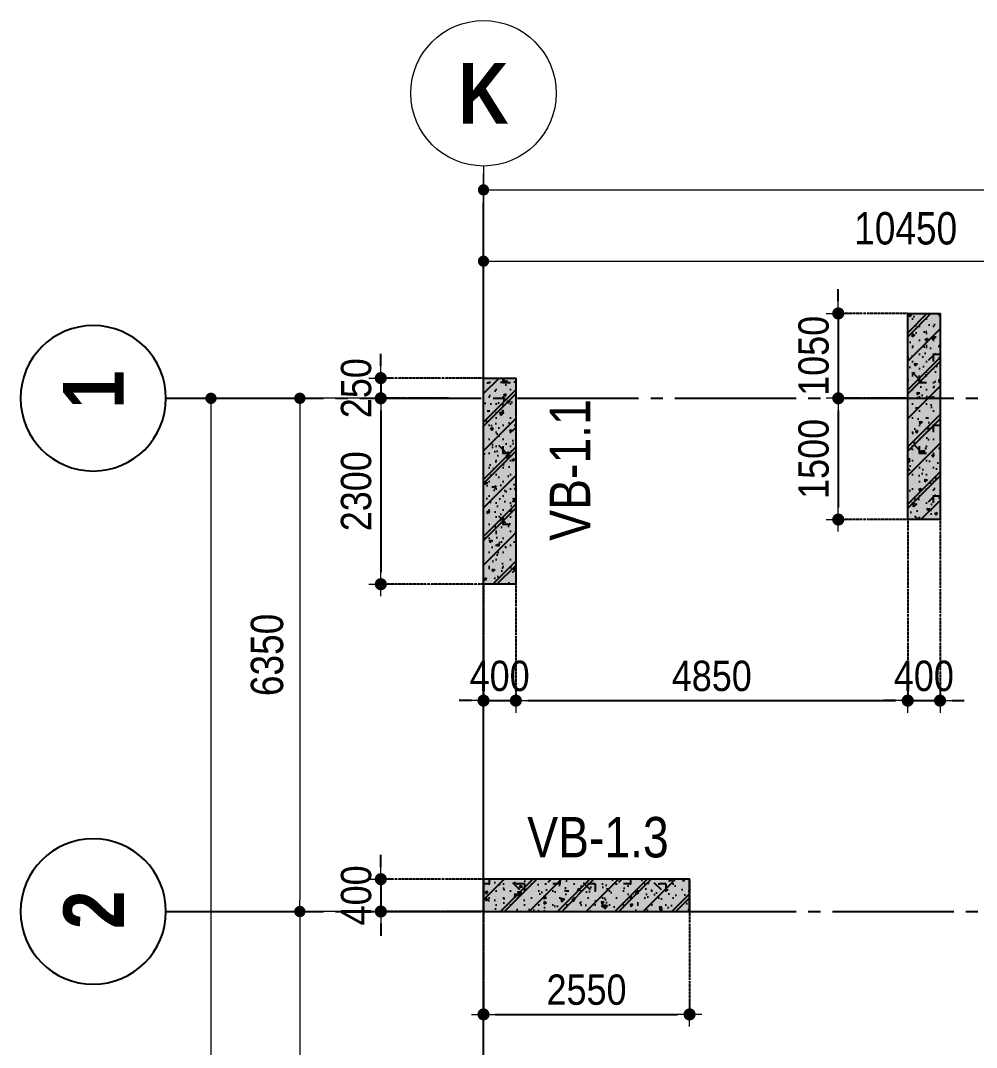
# Model space of a CAD drawing. Header units: millimetres. Extents: x -3973692 to -2843767, y 592734 to 838475.
# Drawn here: x -3277375 to -3265544, y 754199 to 766905 of the extents above; entities that cross this region are included whole.
import ezdxf
from ezdxf.enums import TextEntityAlignment as Align

# ---------------------------------------------------------------- set-up
doc = ezdxf.new("R2010")
doc.units = ezdxf.units.MM
doc.header["$MEASUREMENT"] = 0
doc.header["$PDMODE"] = 3
doc.header["$PDSIZE"] = -20
for name, pattern in [('CHG_XX_Luoi truc-Block B$0$MB_Luoi truc-150-TWB$0$Center101', [13, 10, -1, 1, -1]), ('DIVIDE2', [15.87499999999999, 6.349999999999998, -3.174999999999998, 0, -3.174999999999998, 0, -3.174999999999998]), ('HIDDEN5', [2.8375, 1.25, -1.5875])]:
    doc.linetypes.add(name, pattern=pattern)
doc.layers.get('0').update_dxf_attribs({"lineweight": 9})
doc.layers.get('Defpoints').update_dxf_attribs({"color": 10, "lineweight": 0})
for name, color, linetype, lineweight in [("'S_General_Dim_1", 1, 'Continuous', 18), ("'S_General_Divide_3 Intermediate", 3, 'DIVIDE2', 40), ('CHG_XX_Cot_Block B-T2-3$0$DBAO', 3, 'Continuous', 13), ('CHG_XX_Luoi truc-Block B$0$Dim 200', 1, 'Continuous', 5), ('TEXT', 7, 'Continuous', 15)]:
    doc.layers.add(name, color=color, linetype=linetype, lineweight=lineweight)
for name, color, linetype in [('CHG_XX_Cot_Block B-T2-3$0$mb_cot tang 4-8 twb$0$Concrete Hatch', 218, 'Continuous'), ('CHG_XX_Cot_Block B-T2-3$0$mb_cot tang 4-8 twb$0$Concrete Line', 6, 'Continuous'), ('CHG_XX_Cot_Block B-T2-3$0$mb_cot tang 4-8 twb$0$Concrete Solid', 216, 'Continuous'), ('CHG_XX_Luoi truc-Block B$0$MB_Luoi truc-150-TWB$0$Grid', 34, 'Continuous'), ('CHG_XX_Luoi truc-Block B$0$MB_Luoi truc-150-TWB$0$Grid Line', 251, 'CHG_XX_Luoi truc-Block B$0$MB_Luoi truc-150-TWB$0$Center101'), ('dim', 1, 'Continuous')]:
    doc.layers.add(name, color=color, linetype=linetype)
doc.styles.add('arial', font='arial.ttf', dxfattribs={"width": 0.85})
doc.styles.add('CHG_XX_Luoi truc-Block B$0$MB_Luoi truc-150-TWB$0$Grid A-F$0$VNI-HelveCB', font='')
doc.styles.add('CHG_XX_Luoi truc-Block B$0$Star-HelCon', font='')
doc.styles.add('TTP-HelCon', font='')
doc.styles.get('CHG_XX_Luoi truc-Block B$0$MB_Luoi truc-150-TWB$0$Grid A-F$0$VNI-HelveCB').set_extended_font_data('VNI-Helve-Condense', bold=True)
doc.styles.get('CHG_XX_Luoi truc-Block B$0$Star-HelCon').set_extended_font_data('VNI-Helve-Condense')
doc.styles.get('TTP-HelCon').set_extended_font_data('VNI-Helve-Condense')
doc.dimstyles.new('150', dxfattribs={"dimscale": 150, "dimtxt": 2.5, "dimasz": 1, "dimexe": 0, "dimexo": 0, "dimgap": 0.75, "dimtad": 1, "dimdec": 0, "dimzin": 9, "dimdsep": 46, "dimtxsty": 'arial', "dimblk1": 'DIMDOT', "dimblk2": 'DIMDOT', "dimsah": 1, "dimcen": 2, "dimdle": 3, "dimclre": 8, "dimclrt": 2, "dimadec": 0, "dimazin": 0, "dimtfac": 1, "dimtdec": 0, "dimtix": 1, "dimtmove": 2, "dimatfit": 3, "dimldrblk": 'DIMPIJL', "dimfxl": 1, "dimtvp": 1.8, "dimtolj": 1, "dimtzin": 0, "dimarcsym": 0})
doc.dimstyles.new('CHG_XX_Luoi truc-Block B$0$Dim 200', dxfattribs={"dimscale": 200, "dimtxt": 2, "dimasz": 0.7, "dimexe": 1, "dimexo": 1, "dimgap": 1, "dimtad": 1, "dimdec": 0, "dimzin": 12, "dimdsep": 46, "dimtxsty": 'CHG_XX_Luoi truc-Block B$0$Star-HelCon', "dimblk": 'CHG_XX_Luoi truc-Block B$0$_Dot', "dimcen": 1, "dimclrd": 256, "dimclre": 256, "dimclrt": 3, "dimadec": 0, "dimazin": 0, "dimtfac": 1, "dimtdec": 0, "dimtix": 1, "dimtmove": 2, "dimatfit": 3, "dimldrblk": 'CHG_XX_Luoi truc-Block B$0$HTT Arrow 30', "dimfxl": 1, "dimtolj": 1, "dimtzin": 0, "dimarcsym": 0})

# ---------------------------------------------------------------- blocks, each defined once
blk = doc.blocks.new('*U3043')
at = {"layer": 'CHG_XX_Luoi truc-Block B$0$MB_Luoi truc-150-TWB$0$Grid', "lineweight": -2}
blk.add_line((0, -3), (0, 0), dxfattribs=at)
blk.add_circle((0, -9), 6, dxfattribs=at)
at = {"layer": 'CHG_XX_Luoi truc-Block B$0$MB_Luoi truc-150-TWB$0$Grid Line'}
blk.add_line((0, 0), (0, 189), dxfattribs=at)
at = {"layer": 'CHG_XX_Luoi truc-Block B$0$MB_Luoi truc-150-TWB$0$Grid', "lineweight": -2, "style": 'CHG_XX_Luoi truc-Block B$0$MB_Luoi truc-150-TWB$0$Grid A-F$0$VNI-HelveCB'}
for tag, p in [('GRIDSUB', (0, 198)), ('GRID', (0, -9))]:
    blk.add_attdef(tag, text='', height=5, dxfattribs=at).set_placement(p, align=Align.MIDDLE)
blk = doc.blocks.new('CHG_XX_Luoi truc-Block B$0$_Dot')
at = {"color": 0, "linetype": 'ByBlock', "lineweight": -2}
blk.add_line((-0.5, 0), (-1, 0), dxfattribs=at)
at = {"color": 0, "linetype": 'ByBlock', "const_width": 0.5}
blk.add_lwpolyline([(-0.25, 0, 1), (0.25, 0, 1)], format="xyb", close=True, dxfattribs=at)
blk = doc.blocks.new('*D3047')
at = {"layer": 'CHG_XX_Luoi truc-Block B$0$Dim 200', "lineweight": -2, "transparency": 16777216}
for p, q in [((8026088.360705459, 1125780.489695714), (8026088.360705459, 1127745.146498515)), ((8036538.360705459, 1125780.489695714), (8036538.360705459, 1127745.146498515)), ((8026228.360705459, 1127545.146498515), (8036398.360705459, 1127545.146498515))]:
    blk.add_line(p, q, dxfattribs=at)
at = {"layer": 'Defpoints', "color": 0, "transparency": 16777216}
for p in [(8036538.360705459, 1127545.146498515), (8026088.360705459, 1125580.489695714), (8036538.360705459, 1125580.489695714)]:
    blk.add_point(p, dxfattribs=at)
at = {"layer": 'CHG_XX_Luoi truc-Block B$0$Dim 200', "lineweight": -2, "transparency": 16777216, "xscale": 140, "yscale": 140, "zscale": 140, "rotation": 180}
blk.add_blockref('CHG_XX_Luoi truc-Block B$0$_Dot', (8026088.360705459, 1127545.146498515), dxfattribs=at)
at = {"layer": 'CHG_XX_Luoi truc-Block B$0$Dim 200', "lineweight": -2, "transparency": 16777216, "xscale": 140, "yscale": 140, "zscale": 140}
blk.add_blockref('CHG_XX_Luoi truc-Block B$0$_Dot', (8036538.360705459, 1127545.146498515), dxfattribs=at)
at = {"layer": 'CHG_XX_Luoi truc-Block B$0$Dim 200', "color": 3, "transparency": 16777216, "insert": (8031313.360705459, 1127949.413165182), "char_height": 400, "attachment_point": 5, "style": 'CHG_XX_Luoi truc-Block B$0$Star-HelCon'}
blk.add_mtext('\\A1;10450', dxfattribs=at)
blk = doc.blocks.new('CHG_XX_Luoi truc-Block B$0$HTT Arrow 30')
blk.add_hatch(color=256).paths.add_polyline_path([(-2.5, 0.3750000000000002), (-2.5, -0.3749999999999998), (0, 0)])
at = {"color": 0, "linetype": 'ByBlock', "lineweight": -2}
for p, q in [((0, 0), (-2.5, 0.3750000000000002)), ((-2.5, -0.3749999999999998), (-2.5, 0.3750000000000002)), ((0, 0), (-2.5, -0.3749999999999998))]:
    blk.add_line(p, q, dxfattribs=at)
blk = doc.blocks.new('*D3049')
at = {"layer": 'CHG_XX_Luoi truc-Block B$0$Dim 200', "lineweight": -2, "transparency": 16777216}
for p, q in [((8026088.360705459, 1125780.489695714), (8026088.360705459, 1128627.62197251)), ((8048788.360705578, 1125780.489695714), (8048788.360705578, 1128627.62197251)), ((8026228.360705459, 1128427.62197251), (8048648.360705578, 1128427.62197251))]:
    blk.add_line(p, q, dxfattribs=at)
at = {"layer": 'Defpoints', "color": 0, "transparency": 16777216}
for p in [(8048788.360705578, 1128427.62197251), (8026088.360705459, 1125580.489695714), (8048788.360705578, 1125580.489695714)]:
    blk.add_point(p, dxfattribs=at)
at = {"layer": 'CHG_XX_Luoi truc-Block B$0$Dim 200', "lineweight": -2, "transparency": 16777216, "xscale": 140, "yscale": 140, "zscale": 140, "rotation": 180}
blk.add_blockref('CHG_XX_Luoi truc-Block B$0$_Dot', (8026088.360705459, 1128427.62197251), dxfattribs=at)
at = {"layer": 'CHG_XX_Luoi truc-Block B$0$Dim 200', "lineweight": -2, "transparency": 16777216, "xscale": 140, "yscale": 140, "zscale": 140}
blk.add_blockref('CHG_XX_Luoi truc-Block B$0$_Dot', (8048788.360705578, 1128427.62197251), dxfattribs=at)
at = {"layer": 'CHG_XX_Luoi truc-Block B$0$Dim 200', "color": 3, "transparency": 16777216, "insert": (8038860.405, 1128923.428), "char_height": 400, "attachment_point": 5, "style": 'CHG_XX_Luoi truc-Block B$0$Star-HelCon'}
blk.add_mtext('\\A1;22700', dxfattribs=at)
blk = doc.blocks.new('*D3050')
at = {"layer": 'CHG_XX_Luoi truc-Block B$0$Dim 200', "lineweight": -2, "transparency": 16777216}
for p, q in [((8025888.360698939, 1125848.634998515), (8023615.11232847, 1125848.634998515)), ((8023815.11232847, 1125708.634998515), (8023815.11232847, 1119638.634998515)), ((8025452.756119345, 1119498.634998515), (8023615.11232847, 1119498.634998515))]:
    blk.add_line(p, q, dxfattribs=at)
at = {"layer": 'Defpoints', "color": 0, "transparency": 16777216}
for p in [(8026088.360698939, 1125848.634998515), (8023815.11232847, 1119498.634998515), (8025652.756119345, 1119498.634998515)]:
    blk.add_point(p, dxfattribs=at)
at = {"layer": 'CHG_XX_Luoi truc-Block B$0$Dim 200', "lineweight": -2, "transparency": 16777216, "xscale": 140, "yscale": 140, "zscale": 140}
for p, rotation in [((8023815.11232847, 1125848.634998515), 90), ((8023815.11232847, 1119498.634998515), 270)]:
    blk.add_blockref('CHG_XX_Luoi truc-Block B$0$_Dot', p, dxfattribs=dict(at, rotation=rotation))
at = {"layer": 'CHG_XX_Luoi truc-Block B$0$Dim 200', "color": 3, "transparency": 16777216, "insert": (8023410.845661803, 1122673.634998517), "char_height": 400, "attachment_point": 5, "rotation": 90, "style": 'CHG_XX_Luoi truc-Block B$0$Star-HelCon'}
blk.add_mtext('\\A1;6350', dxfattribs=at)
blk = doc.blocks.new('*D3051')
at = {"layer": 'CHG_XX_Luoi truc-Block B$0$Dim 200', "lineweight": -2, "transparency": 16777216}
for p, q in [((8025452.756119345, 1119498.634998515), (8023615.11232847, 1119498.634998515)), ((8023815.11232847, 1119358.634998515), (8023815.11232847, 1114788.634998515)), ((8025584.807259982, 1114648.634998515), (8023615.11232847, 1114648.634998515))]:
    blk.add_line(p, q, dxfattribs=at)
at = {"layer": 'Defpoints', "color": 0, "transparency": 16777216}
for p in [(8025652.756119345, 1119498.634998515), (8023815.11232847, 1114648.634998515), (8025784.807259982, 1114648.634998515)]:
    blk.add_point(p, dxfattribs=at)
at = {"layer": 'CHG_XX_Luoi truc-Block B$0$Dim 200', "lineweight": -2, "transparency": 16777216, "xscale": 140, "yscale": 140, "zscale": 140}
for p, rotation in [((8023815.11232847, 1119498.634998515), 90), ((8023815.11232847, 1114648.634998515), 270)]:
    blk.add_blockref('CHG_XX_Luoi truc-Block B$0$_Dot', p, dxfattribs=dict(at, rotation=rotation))
at = {"layer": 'CHG_XX_Luoi truc-Block B$0$Dim 200', "color": 3, "transparency": 16777216, "insert": (8023410.845661803, 1117073.634998517), "char_height": 400, "attachment_point": 5, "rotation": 90, "style": 'CHG_XX_Luoi truc-Block B$0$Star-HelCon'}
blk.add_mtext('\\A1;4850', dxfattribs=at)
blk = doc.blocks.new('*D3045')
at = {"layer": 'CHG_XX_Luoi truc-Block B$0$Dim 200', "lineweight": -2, "transparency": 16777216}
for p, q in [((8024551.736513704, 1125848.634998515), (8022515.368761293, 1125848.634998515)), ((8022715.368761293, 1125708.634998515), (8022715.368761293, 1047588.634998515)), ((8023790.975346348, 1047448.634998515), (8022515.368761293, 1047448.634998515))]:
    blk.add_line(p, q, dxfattribs=at)
at = {"layer": 'Defpoints', "color": 0, "transparency": 16777216}
for p in [(8024751.736513704, 1125848.634998515), (8022715.368761293, 1047448.634998515), (8023990.975346348, 1047448.634998515)]:
    blk.add_point(p, dxfattribs=at)
at = {"layer": 'CHG_XX_Luoi truc-Block B$0$Dim 200', "lineweight": -2, "transparency": 16777216, "xscale": 140, "yscale": 140, "zscale": 140}
for p, rotation in [((8022715.368761293, 1125848.634998515), 90), ((8022715.368761293, 1047448.634998515), 270)]:
    blk.add_blockref('CHG_XX_Luoi truc-Block B$0$_Dot', p, dxfattribs=dict(at, rotation=rotation))
at = {"layer": 'CHG_XX_Luoi truc-Block B$0$Dim 200', "color": 3, "transparency": 16777216, "insert": (8022311.102094626, 1086648.634998517), "char_height": 400, "attachment_point": 5, "rotation": 90, "style": 'CHG_XX_Luoi truc-Block B$0$Star-HelCon'}
blk.add_mtext('\\A1;78400', dxfattribs=at)
blk = doc.blocks.new('*U3024')
at = {"layer": 'CHG_XX_Cot_Block B-T2-3$0$mb_cot tang 4-8 twb$0$Concrete Hatch'}
h = blk.add_hatch(dxfattribs=at)
h.set_pattern_fill('CONCRETE', color=256, scale=50, style=0, pattern_type=2)
h.set_pattern_definition([(45, (1000, 50.00000000000014), (-176.7766952966369, 176.7766952966369), []), (45, (1000, 100.0000000000001), (-353.5533905932737, 353.5533905932738), []), (49.99999999999999, (1000, 50.00000000000014), (358.6300913003767, -31.37606749129755), [37.5, -412.5]), (355, (1000, 50.00000000000014), (-69.3756668065, 376.0960668500059), [30, -330]), (100.4514, (1029.88584, 47.38533000000015), (289.2546908570108, 344.7197710304768), [31.870095, -350.571056]), (46.18420000000002, (1000, 150.0000000000001), (533.6205243128222, -82.75950716450905), [56.24999999999997, -618.7499999999995]), (96.6356, (1044.4683725, 143.1033465000001), (467.3313527743517, 487.0589354502209), [47.805144, -525.8565]), (351.1842, (1000, 150.0000000000001), (467.3309725668136, 487.0593004626623), [45, -495]), (21, (1050, 125.0000000000001), (298.4535260592309, -201.3094453326694), [37.5, -412.5]), (326.0000000000001, (1050, 125.0000000000001), (121.6576659607909, 362.5750225234265), [30, -330]), (71.4514, (1074.8711165, 108.2241970000001), (420.111314290745, 161.2652483549762), [31.870095, -350.571056]), (37.50000000000001, (1000, 50.00000000000014), (6.079927658645334, 166.4469269156558), [0, -326, 0, -335, 0, -331.25]), (7.499999999999999, (1000, 50.00000000000014), (131.5347687210743, 197.2058559411801), [0, -191, 0, -318.5, 0, -126.25]), (327.5, (888.5, 50.00000000000014), (266.9112180862045, -11.2774358671899), [0, -125, 0, -390, 0, -517.5]), (317.5, (838.5, 50.00000000000014), (291.5930846711931, 50.05249116615882), [0, -162.5, 0, -259, 0, -367.5]), (0, (1175, 225.0000000000001), (0, 875), [87.5, -787.5]), (0, (1437.5, 400.0000000000001), (0, 875), [87.5, -787.5]), (0, (1262.5, 750.0000000000001), (0, 875), [87.5, -350, 87.5, -350]), (90, (1175, 225.0000000000001), (-875, 5.35782974626967e-14), [87.5, -787.5]), (90, (1262.5, 750.0000000000001), (-875, 5.35782974626967e-14), [87.5, -787.5]), (90, (1525, 400.0000000000001), (-875, 5.35782974626967e-14), [87.5, -787.5]), (90, (1700, 662.5000000000001), (-875, 5.35782974626967e-14), [87.5, -787.5]), (135, (1262.5, 225.0000000000001), (-875.016357447105, 8.881784197001252e-14), [123.76, -1113.7]), (135, (1350, 750.0000000000001), (-875.016357447105, 8.881784197001252e-14), [123.76, -1113.7]), (45, (1437.5, 400.0000000000001), (8.881784197001252e-14, 875.016357447105), [123.76, -247.485, 123.76, -742.455]), (0, (825, 50.00000000000014), (87.5, 87.5), [-175, 0])])
h.paths.add_polyline_path([(-750, 250), (-750, -149.9999999999999), (1800, -150), (1800, 250)])
at = {"layer": 'CHG_XX_Cot_Block B-T2-3$0$mb_cot tang 4-8 twb$0$Concrete Solid'}
blk.add_hatch(color=256, dxfattribs=at).paths.add_polyline_path([(-750, 250), (-750, -149.9999999999999), (1800, -150), (1800, 250)])
at = {"layer": 'CHG_XX_Cot_Block B-T2-3$0$mb_cot tang 4-8 twb$0$Concrete Line'}
blk.add_lwpolyline([(-750, 250), (-750, -149.9999999999999), (1800, -150), (1800, 250)], close=True, dxfattribs=at)
blk = doc.blocks.new('*U3028')
at = {"layer": 'CHG_XX_Cot_Block B-T2-3$0$mb_cot tang 4-8 twb$0$Concrete Hatch'}
h = blk.add_hatch(dxfattribs=at)
h.set_pattern_fill('CONCRETE', color=256, scale=50, style=0, pattern_type=2)
h.set_pattern_definition([(45, (1000, -49.99999999999986), (-176.7766952966369, 176.7766952966369), []), (45, (1000, 1.4210854715202e-13), (-353.5533905932737, 353.5533905932738), []), (49.99999999999999, (1000, -49.99999999999986), (358.6300913003767, -31.37606749129755), [37.5, -412.5]), (355, (1000, -49.99999999999986), (-69.3756668065, 376.0960668500059), [30, -330]), (100.4514, (1029.88584, -52.61466999999985), (289.2546908570108, 344.7197710304768), [31.870095, -350.571056]), (46.18420000000002, (1000, 50.00000000000014), (533.6205243128222, -82.75950716450905), [56.24999999999997, -618.7499999999995]), (96.6356, (1044.4683725, 43.10334650000013), (467.3313527743517, 487.0589354502209), [47.805144, -525.8565]), (351.1842, (1000, 50.00000000000014), (467.3309725668136, 487.0593004626623), [45, -495]), (21, (1050, 25.00000000000014), (298.4535260592309, -201.3094453326694), [37.5, -412.5]), (326.0000000000001, (1050, 25.00000000000014), (121.6576659607909, 362.5750225234265), [30, -330]), (71.4514, (1074.8711165, 8.224197000000146), (420.111314290745, 161.2652483549762), [31.870095, -350.571056]), (37.50000000000001, (1000, -49.99999999999986), (6.079927658645334, 166.4469269156558), [0, -326, 0, -335, 0, -331.25]), (7.499999999999999, (1000, -49.99999999999986), (131.5347687210743, 197.2058559411801), [0, -191, 0, -318.5, 0, -126.25]), (327.5, (888.5, -49.99999999999986), (266.9112180862045, -11.2774358671899), [0, -125, 0, -390, 0, -517.5]), (317.5, (838.5, -49.99999999999986), (291.5930846711931, 50.05249116615882), [0, -162.5, 0, -259, 0, -367.5]), (0, (1175, 125.0000000000001), (0, 875), [87.5, -787.5]), (0, (1437.5, 300.0000000000001), (0, 875), [87.5, -787.5]), (0, (1262.5, 650.0000000000001), (0, 875), [87.5, -350, 87.5, -350]), (90, (1175, 125.0000000000001), (-875, 5.35782974626967e-14), [87.5, -787.5]), (90, (1262.5, 650.0000000000001), (-875, 5.35782974626967e-14), [87.5, -787.5]), (90, (1525, 300.0000000000001), (-875, 5.35782974626967e-14), [87.5, -787.5]), (90, (1700, 562.5000000000001), (-875, 5.35782974626967e-14), [87.5, -787.5]), (135, (1262.5, 125.0000000000001), (-875.016357447105, 8.881784197001252e-14), [123.76, -1113.7]), (135, (1350, 650.0000000000001), (-875.016357447105, 8.881784197001252e-14), [123.76, -1113.7]), (45, (1437.5, 300.0000000000001), (8.881784197001252e-14, 875.016357447105), [123.76, -247.485, 123.76, -742.455]), (0, (825, -49.99999999999986), (87.5, 87.5), [-175, 0])])
h.paths.add_polyline_path([(-750, 200), (-750, -199.9999999999999), (1800, -200), (1800, 200)])
at = {"layer": 'CHG_XX_Cot_Block B-T2-3$0$mb_cot tang 4-8 twb$0$Concrete Solid'}
blk.add_hatch(color=256, dxfattribs=at).paths.add_polyline_path([(-750, 200), (-750, -199.9999999999999), (1800, -200), (1800, 200)])
at = {"layer": 'CHG_XX_Cot_Block B-T2-3$0$mb_cot tang 4-8 twb$0$Concrete Line'}
blk.add_lwpolyline([(-750, 200), (-750, -199.9999999999999), (1800, -200), (1800, 200)], close=True, dxfattribs=at)
blk = doc.blocks.new('b')
at = {"layer": 'TEXT', "color": 3, "style": 'TTP-HelCon'}
blk.add_text('VB-1.1', height=500, rotation=90, dxfattribs=at).set_placement((-21379.96402205573, -1762.374346544268))
blk.add_text('VB-1.3', height=500, dxfattribs=at).set_placement((-22158.88261466566, -5679.949750068597))
blk = doc.blocks.new('DIMDOT')
for p, q in [((0, -1), (0, 1)), ((1, 0), (-1, 0))]:
    blk.add_line(p, q)
at = {"const_width": 0.5}
blk.add_lwpolyline([(-0.25, 0, 1), (0.25, 0, 1)], format="xyb", close=True, dxfattribs=at)
blk = doc.blocks.new('*D854')
at = {"layer": "'S_General_Dim_1", "color": 8, "linetype": 'HIDDEN5', "lineweight": -2, "transparency": 16777216}
for p, q in [((-3271645.198556934, 759931.011458432), (-3271645.198556934, 758490.4287802503)), ((-3271245.198556934, 759931.011458432), (-3271245.198556934, 758490.4287802503))]:
    blk.add_line(p, q, dxfattribs=at)
at = {"layer": "'S_General_Dim_1", "color": 0, "lineweight": -2, "transparency": 16777216}
for p, q in [((-3271795.198556934, 758490.4287802503), (-3271945.198556934, 758490.4287802503)), ((-3271645.198556934, 758490.4287802503), (-3271245.198556934, 758490.4287802503)), ((-3271095.198556934, 758490.4287802503), (-3270945.198556934, 758490.4287802503))]:
    blk.add_line(p, q, dxfattribs=at)
at = {"layer": 'Defpoints', "color": 0, "transparency": 16777216}
for p in [(-3271645.198556934, 759931.011458432), (-3271245.198556934, 759931.011458432), (-3271245.198556934, 758490.4287802503)]:
    blk.add_point(p, dxfattribs=at)
at = {"layer": "'S_General_Dim_1", "color": 0, "lineweight": -2, "transparency": 16777216, "xscale": 150, "yscale": 150, "zscale": 150}
blk.add_blockref('DIMDOT', (-3271645.198556934, 758490.4287802503), dxfattribs=at)
at = {"layer": "'S_General_Dim_1", "color": 0, "lineweight": -2, "transparency": 16777216, "xscale": 150, "yscale": 150, "zscale": 150, "rotation": 180}
blk.add_blockref('DIMDOT', (-3271245.198556934, 758490.4287802503), dxfattribs=at)
at = {"layer": "'S_General_Dim_1", "color": 2, "transparency": 16777216, "insert": (-3271445.198556934, 758794.3936506459), "char_height": 375, "attachment_point": 5, "style": 'arial'}
blk.add_mtext('\\A1;400', dxfattribs=at)
blk = doc.blocks.new('DIMPIJL')
at = {"linetype": 'ByBlock'}
blk.add_solid([(-2.5, 0.4166666666666686), (-2.5, -0.4166666666666686), (0, 0)], dxfattribs=at)
blk = doc.blocks.new('*D855')
at = {"layer": "'S_General_Dim_1", "color": 8, "linetype": 'HIDDEN5', "lineweight": -2, "transparency": 16777216}
for p, q in [((-3266395.198556935, 760731.011458432), (-3266395.198556935, 758490.4287802503)), ((-3271245.198556934, 759931.011458432), (-3271245.198556934, 758490.4287802503))]:
    blk.add_line(p, q, dxfattribs=at)
at = {"layer": "'S_General_Dim_1", "color": 0, "lineweight": -2, "transparency": 16777216}
blk.add_line((-3271095.198556934, 758490.4287802503), (-3266545.198556935, 758490.4287802503), dxfattribs=at)
at = {"layer": 'Defpoints', "color": 0, "transparency": 16777216}
for p in [(-3266395.198556935, 760731.011458432), (-3271245.198556934, 759931.011458432), (-3266395.198556935, 758490.4287802503)]:
    blk.add_point(p, dxfattribs=at)
at = {"layer": "'S_General_Dim_1", "color": 0, "lineweight": -2, "transparency": 16777216, "xscale": 150, "yscale": 150, "zscale": 150, "rotation": 180}
blk.add_blockref('DIMDOT', (-3271245.198556934, 758490.4287802503), dxfattribs=at)
at = {"layer": "'S_General_Dim_1", "color": 0, "lineweight": -2, "transparency": 16777216, "xscale": 150, "yscale": 150, "zscale": 150}
blk.add_blockref('DIMDOT', (-3266395.198556935, 758490.4287802503), dxfattribs=at)
at = {"layer": "'S_General_Dim_1", "color": 2, "transparency": 16777216, "insert": (-3268820.198556934, 758794.3936506459), "char_height": 375, "attachment_point": 5, "style": 'arial'}
blk.add_mtext('\\A1;4850', dxfattribs=at)
blk = doc.blocks.new('*D856')
at = {"layer": "'S_General_Dim_1", "color": 8, "linetype": 'HIDDEN5', "lineweight": -2, "transparency": 16777216}
for p, q in [((-3266395.198556935, 760731.011458432), (-3266395.198556935, 758490.4287802503)), ((-3265995.198556935, 760731.011458432), (-3265995.198556935, 758490.4287802503))]:
    blk.add_line(p, q, dxfattribs=at)
at = {"layer": "'S_General_Dim_1", "color": 0, "lineweight": -2, "transparency": 16777216}
for p, q in [((-3266545.198556935, 758490.4287802503), (-3266695.198556935, 758490.4287802503)), ((-3266395.198556935, 758490.4287802503), (-3265995.198556935, 758490.4287802503)), ((-3265845.198556935, 758490.4287802503), (-3265695.198556935, 758490.4287802503))]:
    blk.add_line(p, q, dxfattribs=at)
at = {"layer": 'Defpoints', "color": 0, "transparency": 16777216}
for p in [(-3266395.198556935, 760731.011458432), (-3265995.198556935, 760731.011458432), (-3265995.198556935, 758490.4287802503)]:
    blk.add_point(p, dxfattribs=at)
at = {"layer": "'S_General_Dim_1", "color": 0, "lineweight": -2, "transparency": 16777216, "xscale": 150, "yscale": 150, "zscale": 150}
blk.add_blockref('DIMDOT', (-3266395.198556935, 758490.4287802503), dxfattribs=at)
at = {"layer": "'S_General_Dim_1", "color": 0, "lineweight": -2, "transparency": 16777216, "xscale": 150, "yscale": 150, "zscale": 150, "rotation": 180}
blk.add_blockref('DIMDOT', (-3265995.198556935, 758490.4287802503), dxfattribs=at)
at = {"layer": "'S_General_Dim_1", "color": 2, "transparency": 16777216, "insert": (-3266195.198556935, 758794.3936506459), "char_height": 375, "attachment_point": 5, "style": 'arial'}
blk.add_mtext('\\A1;400', dxfattribs=at)
blk = doc.blocks.new('*D857')
at = {"layer": "'S_General_Dim_1", "color": 0, "lineweight": -2, "transparency": 16777216}
for p, q in [((-3272916.355607306, 762631.0114584322), (-3272916.355607306, 762781.0114584322)), ((-3272916.355607306, 762481.0114584322), (-3272916.355607306, 762231.0114495863)), ((-3272916.355607306, 762081.0114495863), (-3272916.355607306, 761931.0114495863))]:
    blk.add_line(p, q, dxfattribs=at)
at = {"layer": "'S_General_Dim_1", "color": 8, "linetype": 'HIDDEN5', "lineweight": -2, "transparency": 16777216}
for p, q in [((-3271645.198556936, 762481.0114584322), (-3272916.355607306, 762481.0114584322)), ((-3272080.170966513, 762231.0114495863), (-3272916.355607306, 762231.0114495863))]:
    blk.add_line(p, q, dxfattribs=at)
at = {"layer": 'Defpoints', "color": 0, "transparency": 16777216}
for p in [(-3271645.198556936, 762481.0114584322), (-3272916.355607306, 762231.0114495863), (-3272080.170966513, 762231.0114495863)]:
    blk.add_point(p, dxfattribs=at)
at = {"layer": "'S_General_Dim_1", "color": 0, "lineweight": -2, "transparency": 16777216, "xscale": 150, "yscale": 150, "zscale": 150}
for p, rotation in [((-3272916.355607306, 762481.0114584322), 270), ((-3272916.355607306, 762231.0114495863), 90)]:
    blk.add_blockref('DIMDOT', p, dxfattribs=dict(at, rotation=rotation))
at = {"layer": "'S_General_Dim_1", "color": 2, "transparency": 16777216, "insert": (-3273220.3204777, 762356.01145401), "char_height": 375, "attachment_point": 5, "rotation": 90, "style": 'arial'}
blk.add_mtext('\\A1;250', dxfattribs=at)
blk = doc.blocks.new('*D858')
at = {"layer": "'S_General_Dim_1", "color": 8, "linetype": 'HIDDEN5', "lineweight": -2, "transparency": 16777216}
for p, q in [((-3272080.170966513, 762231.0114495863), (-3272916.355607308, 762231.0114495863)), ((-3271445.198556936, 759931.0114584322), (-3272916.355607308, 759931.0114584322))]:
    blk.add_line(p, q, dxfattribs=at)
at = {"layer": "'S_General_Dim_1", "color": 0, "lineweight": -2, "transparency": 16777216}
blk.add_line((-3272916.355607308, 762081.0114495863), (-3272916.355607308, 760081.0114584322), dxfattribs=at)
at = {"layer": 'Defpoints', "color": 0, "transparency": 16777216}
for p in [(-3272080.170966513, 762231.0114495863), (-3272916.355607308, 759931.0114584322), (-3271445.198556936, 759931.0114584322)]:
    blk.add_point(p, dxfattribs=at)
at = {"layer": "'S_General_Dim_1", "color": 0, "lineweight": -2, "transparency": 16777216, "xscale": 150, "yscale": 150, "zscale": 150}
for p, rotation in [((-3272916.355607308, 762231.0114495863), 90), ((-3272916.355607308, 759931.0114584322), 270)]:
    blk.add_blockref('DIMDOT', p, dxfattribs=dict(at, rotation=rotation))
at = {"layer": "'S_General_Dim_1", "color": 2, "transparency": 16777216, "insert": (-3273220.448376747, 761081.01145401), "char_height": 375, "attachment_point": 5, "rotation": 90, "style": 'arial'}
blk.add_mtext('\\A1;2300', dxfattribs=at)
blk = doc.blocks.new('*D859')
at = {"layer": "'S_General_Dim_1", "color": 0, "lineweight": -2, "transparency": 16777216}
for p, q in [((-3272916.355607311, 756431.0114495864), (-3272916.355607311, 756581.0114495864)), ((-3272916.355607311, 756281.0114495864), (-3272916.355607311, 755881.0114495864)), ((-3272916.355607311, 755731.0114495864), (-3272916.355607311, 755581.0114495864))]:
    blk.add_line(p, q, dxfattribs=at)
at = {"layer": "'S_General_Dim_1", "color": 8, "linetype": 'HIDDEN5', "lineweight": -2, "transparency": 16777216}
for p, q in [((-3271645.198556936, 756281.0114495864), (-3272916.355607311, 756281.0114495864)), ((-3271645.198556936, 755881.0114495864), (-3272916.355607311, 755881.0114495864))]:
    blk.add_line(p, q, dxfattribs=at)
at = {"layer": 'Defpoints', "color": 0, "transparency": 16777216}
for p in [(-3271645.198556936, 756281.0114495864), (-3272916.355607311, 755881.0114495864), (-3271645.198556936, 755881.0114495864)]:
    blk.add_point(p, dxfattribs=at)
at = {"layer": "'S_General_Dim_1", "color": 0, "lineweight": -2, "transparency": 16777216, "xscale": 150, "yscale": 150, "zscale": 150}
for p, rotation in [((-3272916.355607311, 756281.0114495864), 270), ((-3272916.355607311, 755881.0114495864), 90)]:
    blk.add_blockref('DIMDOT', p, dxfattribs=dict(at, rotation=rotation))
at = {"layer": "'S_General_Dim_1", "color": 2, "transparency": 16777216, "insert": (-3273220.320477706, 756081.0114495872), "char_height": 375, "attachment_point": 5, "rotation": 90, "style": 'arial'}
blk.add_mtext('\\A1;400', dxfattribs=at)
blk = doc.blocks.new('*D820')
at = {"layer": "'S_General_Dim_1", "color": 0, "lineweight": -2, "transparency": 16777216}
for p, q in [((-3267254.536197153, 763431.0114584322), (-3267254.536197153, 763581.0114584322)), ((-3267254.536197153, 763281.0114584322), (-3267254.536197153, 762231.0114495863)), ((-3267254.536197153, 762081.0114495863), (-3267254.536197153, 761931.0114495863))]:
    blk.add_line(p, q, dxfattribs=at)
at = {"layer": "'S_General_Dim_1", "color": 8, "linetype": 'HIDDEN5', "lineweight": -2, "transparency": 16777216}
for p, q in [((-3266395.198556937, 763281.0114584322), (-3267254.536197153, 763281.0114584322)), ((-3266395.198556937, 762231.0114495863), (-3267254.536197153, 762231.0114495863))]:
    blk.add_line(p, q, dxfattribs=at)
at = {"layer": 'Defpoints', "color": 0, "transparency": 16777216}
for p in [(-3266395.198556937, 763281.0114584322), (-3267254.536197153, 762231.0114495863), (-3266395.198556937, 762231.0114495863)]:
    blk.add_point(p, dxfattribs=at)
at = {"layer": "'S_General_Dim_1", "color": 0, "lineweight": -2, "transparency": 16777216, "xscale": 150, "yscale": 150, "zscale": 150}
for p, rotation in [((-3267254.536197153, 763281.0114584322), 270), ((-3267254.536197153, 762231.0114495863), 90)]:
    blk.add_blockref('DIMDOT', p, dxfattribs=dict(at, rotation=rotation))
at = {"layer": "'S_General_Dim_1", "color": 2, "transparency": 16777216, "insert": (-3267558.501067548, 762756.01145401), "char_height": 375, "attachment_point": 5, "rotation": 90, "style": 'arial'}
blk.add_mtext('\\A1;1050', dxfattribs=at)
blk = doc.blocks.new('*D821')
at = {"layer": "'S_General_Dim_1", "color": 8, "linetype": 'HIDDEN5', "lineweight": -2, "transparency": 16777216}
for p, q in [((-3266395.198556937, 762231.0114495863), (-3267254.536197155, 762231.0114495863)), ((-3266395.198556937, 760731.0114584322), (-3267254.536197155, 760731.0114584322))]:
    blk.add_line(p, q, dxfattribs=at)
at = {"layer": "'S_General_Dim_1", "color": 0, "lineweight": -2, "transparency": 16777216}
blk.add_line((-3267254.536197155, 762081.0114495863), (-3267254.536197155, 760881.0114584322), dxfattribs=at)
at = {"layer": 'Defpoints', "color": 0, "transparency": 16777216}
for p in [(-3266395.198556937, 762231.0114495863), (-3267254.536197155, 760731.0114584322), (-3266395.198556937, 760731.0114584322)]:
    blk.add_point(p, dxfattribs=at)
at = {"layer": "'S_General_Dim_1", "color": 0, "lineweight": -2, "transparency": 16777216, "xscale": 150, "yscale": 150, "zscale": 150}
for p, rotation in [((-3267254.536197155, 762231.0114495863), 90), ((-3267254.536197155, 760731.0114584322), 270)]:
    blk.add_blockref('DIMDOT', p, dxfattribs=dict(at, rotation=rotation))
at = {"layer": "'S_General_Dim_1", "color": 2, "transparency": 16777216, "insert": (-3267558.501067549, 761481.01145401), "char_height": 375, "attachment_point": 5, "rotation": 90, "style": 'arial'}
blk.add_mtext('\\A1;1500', dxfattribs=at)
blk = doc.blocks.new('*D798')
at = {"layer": "'S_General_Dim_1", "color": 8, "linetype": 'HIDDEN5', "lineweight": -2, "transparency": 16777216}
for p, q in [((-3271645.198556934, 756281.0114495864), (-3271645.198556934, 754608.1174195019)), ((-3269095.198556934, 756281.0114495864), (-3269095.198556934, 754608.1174195019))]:
    blk.add_line(p, q, dxfattribs=at)
at = {"layer": "'S_General_Dim_1", "color": 0, "lineweight": -2, "transparency": 16777216}
blk.add_line((-3271495.198556934, 754608.1174195019), (-3269245.198556934, 754608.1174195019), dxfattribs=at)
at = {"layer": 'Defpoints', "color": 0, "transparency": 16777216}
for p in [(-3271645.198556934, 756281.0114495864), (-3269095.198556934, 756281.0114495864), (-3269095.198556934, 754608.1174195019)]:
    blk.add_point(p, dxfattribs=at)
at = {"layer": "'S_General_Dim_1", "color": 0, "lineweight": -2, "transparency": 16777216, "xscale": 150, "yscale": 150, "zscale": 150, "rotation": 180}
blk.add_blockref('DIMDOT', (-3271645.198556934, 754608.1174195019), dxfattribs=at)
at = {"layer": "'S_General_Dim_1", "color": 0, "lineweight": -2, "transparency": 16777216, "xscale": 150, "yscale": 150, "zscale": 150}
blk.add_blockref('DIMDOT', (-3269095.198556934, 754608.1174195019), dxfattribs=at)
at = {"layer": "'S_General_Dim_1", "color": 2, "transparency": 16777216, "insert": (-3270370.198556934, 754912.0822898975), "char_height": 375, "attachment_point": 5, "style": 'arial'}
blk.add_mtext('\\A1;2550', dxfattribs=at)
blk = doc.blocks.new('CHG_XX_Luoi truc-Block B', base_point=(8026088.360705459, 1047448.634998515))
at = {"layer": 'CHG_XX_Luoi truc-Block B$0$MB_Luoi truc-150-TWB$0$Grid', "lineweight": -2}
blk.add_line((8026088.360705459, 1128722.58077566), (8026088.360705459, 1128272.58077566), dxfattribs=at)
blk.add_circle((8026088.360705459, 1129622.58077566), 900, dxfattribs=at)
at = {"layer": 'CHG_XX_Luoi truc-Block B$0$MB_Luoi truc-150-TWB$0$Grid Line'}
blk.add_line((8026088.360705459, 1046158.106275458), (8026088.360705459, 1128272.58077566), dxfattribs=at)
at = {"layer": 'CHG_XX_Luoi truc-Block B$0$MB_Luoi truc-150-TWB$0$Grid'}
ref = blk.add_blockref('*U3043', (8022608.235654154, 1125848.634998515), dxfattribs=dict(at, xscale=-150, yscale=150, zscale=150, rotation=270))
ref.add_attrib('GRID', '1', dxfattribs={"lineweight": -2, "height": 750, "rotation": 90, "style": 'CHG_XX_Luoi truc-Block B$0$MB_Luoi truc-150-TWB$0$Grid A-F$0$VNI-HelveCB'}).set_placement((8021258.235654154, 1125956.634998515), align=Align.MIDDLE)
ref = blk.add_blockref('*U3043', (8022608.235654154, 1119498.634998515), dxfattribs=dict(at, xscale=-150, yscale=150, zscale=150, rotation=270))
ref.add_attrib('GRID', '2', dxfattribs={"lineweight": -2, "height": 750, "rotation": 90, "style": 'CHG_XX_Luoi truc-Block B$0$MB_Luoi truc-150-TWB$0$Grid A-F$0$VNI-HelveCB'}).set_placement((8021258.235654154, 1119518.634998515), align=Align.MIDDLE)
at = {"layer": 'CHG_XX_Luoi truc-Block B$0$MB_Luoi truc-150-TWB$0$Grid', "style": 'CHG_XX_Luoi truc-Block B$0$MB_Luoi truc-150-TWB$0$Grid A-F$0$VNI-HelveCB'}
blk.add_text('K', height=750, dxfattribs=at).set_placement((8026088.360705459, 1129622.580775458), align=Align.MIDDLE)
at = {"layer": 'CHG_XX_Luoi truc-Block B$0$Dim 200'}
dim = blk.add_linear_dim(base=(8048788.360705578, 1128427.62197251), p1=(8026088.360705459, 1125580.489695714), p2=(8048788.360705578, 1125580.489695714), dimstyle='CHG_XX_Luoi truc-Block B$0$Dim 200', dxfattribs=at)
dim.commit()
dim.dimension.update_dxf_attribs({"geometry": '*D3049', "text_midpoint": (8038860.405, 1128923.428), "dimtype": 128})
dim = blk.add_linear_dim(base=(8036538.360705459, 1127545.146498515), p1=(8026088.360705459, 1125580.489695714), p2=(8036538.360705459, 1125580.489695714), dimstyle='CHG_XX_Luoi truc-Block B$0$Dim 200', dxfattribs=at)
dim.commit()
dim.dimension.update_dxf_attribs({"geometry": '*D3047', "text_midpoint": (8031313.360705459, 1127949.413165182)})
for base, p1, p2, picture, middle in [((8022715.368761293, 1047448.634998515), (8024751.736513704, 1125848.634998515), (8023990.975346348, 1047448.634998515), '*D3045', (8022311.102094626, 1086648.634998517)), ((8023815.11232847, 1119498.634998515), (8026088.360698939, 1125848.634998515), (8025652.756119345, 1119498.634998515), '*D3050', (8023410.845661803, 1122673.634998517)), ((8023815.11232847, 1114648.634998515), (8025652.756119345, 1119498.634998515), (8025784.807259982, 1114648.634998515), '*D3051', (8023410.845661803, 1117073.634998517))]:
    dim = blk.add_linear_dim(base=base, p1=p1, p2=p2, angle=90, dimstyle='CHG_XX_Luoi truc-Block B$0$Dim 200', dxfattribs=at)
    dim.commit()
    dim.dimension.update_dxf_attribs({"geometry": picture, "text_midpoint": middle})
blk = doc.blocks.new('CHG_XX_Cot_Block B-T2-3', base_point=(8026088.360705459, 1047448.634998515))
at = {"layer": 'CHG_XX_Cot_Block B-T2-3$0$DBAO'}
blk.add_blockref('CHG_XX_Luoi truc-Block B', (8026088.360705459, 1047448.634998515), dxfattribs=at)
at = {"layer": 'CHG_XX_Cot_Block B-T2-3$0$mb_cot tang 4-8 twb$0$Concrete Line', "xscale": -1, "rotation": 270}
blk.add_blockref('*U3028', (8031538.360705458, 1125098.635007361), dxfattribs=at)
at = {"layer": 'CHG_XX_Cot_Block B-T2-3$0$mb_cot tang 4-8 twb$0$Concrete Line', "color": 5, "xscale": -1, "rotation": 270}
blk.add_blockref('*U3024', (8026238.360705459, 1124298.635007361), dxfattribs=at)
at = {"layer": 'CHG_XX_Cot_Block B-T2-3$0$mb_cot tang 4-8 twb$0$Concrete Line', "rotation": 180}
blk.add_blockref('*U3028', (8027888.360705459, 1119698.635007361), dxfattribs=at)

msp = doc.modelspace()

# ---------------------------------------------------------------- block references
at = {"layer": "'S_General_Divide_3 Intermediate"}
msp.add_blockref('CHG_XX_Cot_Block B-T2-3', (-3271645.198556934, 683831.0114495861), dxfattribs=at)
at = {"layer": 'dim'}
msp.add_blockref('b', (-3248945.198556815, 762231.011449586), dxfattribs=at)

# ---------------------------------------------------------------- dimensions: what is measured, and where the dimension line sits
at = {"layer": "'S_General_Dim_1"}
for base, p1, p2, picture, middle in [((-3267254.536197153, 762231.0114495863), (-3266395.198556935, 763281.011458432), (-3266395.198556935, 762231.011449586), '*D820', (-3267558.501067548, 762756.01145401)), ((-3272916.355607306, 762231.0114495863), (-3271645.198556934, 762481.011458432), (-3272080.170966512, 762231.011449586), '*D857', (-3273220.3204777, 762356.01145401)), ((-3272916.355607308, 759931.0114584322), (-3272080.170966512, 762231.011449586), (-3271445.198556934, 759931.011458432), '*D858', (-3273220.448376747, 761081.01145401)), ((-3267254.536197155, 760731.0114584322), (-3266395.198556935, 762231.011449586), (-3266395.198556935, 760731.011458432), '*D821', (-3267558.501067549, 761481.01145401)), ((-3272916.355607311, 755881.0114495864), (-3271645.198556934, 756281.0114495861), (-3271645.198556934, 755881.0114495861), '*D859', (-3273220.320477706, 756081.0114495872))]:
    dim = msp.add_linear_dim(base=base, p1=p1, p2=p2, angle=90, dimstyle='150', dxfattribs=at)
    dim.commit()
    dim.dimension.update_dxf_attribs({"geometry": picture, "text_midpoint": middle})
for base, p1, p2, picture, middle in [((-3266395.198556935, 758490.4287802503), (-3271245.198556934, 759931.011458432), (-3266395.198556935, 760731.011458432), '*D855', (-3268820.198556934, 758794.3936506459)), ((-3265995.198556935, 758490.4287802503), (-3266395.198556935, 760731.011458432), (-3265995.198556935, 760731.011458432), '*D856', (-3266195.198556935, 758794.3936506459)), ((-3271245.198556934, 758490.4287802503), (-3271645.198556934, 759931.011458432), (-3271245.198556934, 759931.011458432), '*D854', (-3271445.198556934, 758794.3936506459)), ((-3269095.198556934, 754608.1174195019), (-3271645.198556934, 756281.0114495864), (-3269095.198556934, 756281.0114495864), '*D798', (-3270370.198556934, 754912.0822898975))]:
    dim = msp.add_linear_dim(base=base, p1=p1, p2=p2, dimstyle='150', dxfattribs=at)
    dim.commit()
    dim.dimension.update_dxf_attribs({"geometry": picture, "text_midpoint": middle})

doc.saveas('drawing.dxf')
